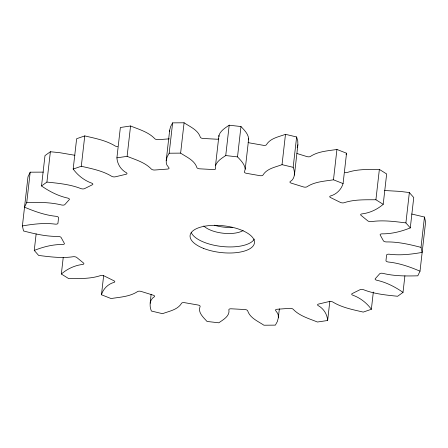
<?xml version="1.0" encoding="UTF-8"?>
<svg xmlns="http://www.w3.org/2000/svg" width="448" height="448" viewBox="0 0 448 448"><rect width="100%" height="100%" fill="white"/><g stroke="black" fill="none" stroke-linecap="round" stroke-linejoin="round"><path stroke-width="0.67" d="M279.35 308.84L278.326 317.806L277.379 321.474L275.369 325.13L263.922 325.22C258.037 321.261 249.934 318.063 247.638 310.716A2.638 1.092 6.5 0 0 244.653 309.518L231.392 308.801A2.638 1.092 6.5 0 0 228.872 309.708C230.177 316.053 223.11 319.738 218.803 322.795L207.032 321.457C203.515 317.509 197.445 312.34 200.127 306.438A2.638 1.092 6.5 0 0 197.876 304.993L184.794 302.708A2.638 1.092 6.5 0 0 181.614 303.206C177.744 309.854 169.131 311.147 162.518 313.684L151.374 311.024C149.386 306.242 149.29 299.578 154.409 296.71A2.638 1.092 6.5 0 0 153.082 295.137L141.238 291.463A2.638 1.092 6.5 0 0 137.648 291.519C129.853 296.71 120.047 297.102 111.07 298.542L101.466 294.773C103.225 288.753 108.136 283.965 114.19 282.324A2.638 1.092 6.5 0 0 113.893 280.745L104.244 275.985A2.638 1.092 6.5 0 0 100.537 275.587C90.294 279.02 79.285 278.522 68.634 278.589L61.342 274.019C67.346 268.828 74.816 265.345 82.729 264.438A2.638 1.092 6.5 0 0 83.479 262.987L76.81 257.527A2.638 1.092 6.5 0 0 73.287 256.71C61.774 258.44 50.103 256.861 38.646 255.438L34.255 250.443C43.249 246.842 52.825 244.378 62.569 244.507A2.638 1.092 6.5 0 0 64.316 243.298L61.163 237.58A2.638 1.092 6.5 0 0 58.111 236.41C46.362 236.6 34.832 233.884 23.531 230.972L22.4 225.949L27.978 176.826L30.195 172.183L43.366 172.127M22.4 225.949C33.247 224.028 44.358 222.74 55.35 224.146A2.638 1.092 6.5 0 0 57.943 223.278L58.565 217.762A2.638 1.092 6.5 0 0 56.23 216.334C45.198 215.23 34.658 211.478 24.517 207.172L26.74 202.53L30.195 172.183M26.74 202.53C38.405 202.233 50.249 202.177 61.65 204.999A2.638 1.092 6.5 0 0 64.887 204.546L69.233 199.674A2.638 1.092 6.5 0 0 67.805 198.106C58.274 196.039 49.487 191.492 41.524 185.965L44.985 155.618L50.372 151.732L59.763 152.695L74.928 155.288M34.255 250.443L36.142 233.89M41.524 185.965L46.917 182.078L50.372 151.732M46.917 182.078C58.402 183.266 70.129 184.352 80.965 188.619A2.638 1.092 6.5 0 0 84.582 188.614L92.299 184.789A2.638 1.092 6.5 0 0 91.89 183.21C84.375 180.55 77.874 175.47 73.175 169.064L76.636 138.718L84.762 135.906C95.133 138.359 105.969 140.347 115.186 145.992A2.638 1.092 6.5 0 0 117.673 146.574M61.342 274.019L63.23 257.466M73.175 169.064L81.301 166.253L84.762 135.906M81.301 166.253C91.672 168.706 102.514 170.694 111.731 176.338A2.638 1.092 6.5 0 0 115.427 176.781L125.894 174.311A2.638 1.092 6.5 0 0 126.538 172.844C120.999 169.882 117.286 164.114 116.906 157.847L120.366 127.501L130.564 125.989C138.998 129.41 148.467 131.992 154.907 138.802A2.638 1.092 6.5 0 0 158.39 139.658L169.378 138.846M101.466 294.773L103.667 275.464M116.906 157.847L127.109 156.335L130.564 125.989M127.109 156.335C135.537 159.751 145.006 162.338 151.446 169.148A2.638 1.092 6.5 0 0 154.935 170.005L167.294 169.092A2.638 1.092 6.5 0 0 168.941 167.854L166.835 164.898L166.314 163.246L166.214 160.541L169.674 130.194L170.621 126.526L172.631 122.87L184.078 122.78C189.963 126.739 198.066 129.937 200.362 137.284A2.638 1.092 6.5 0 0 203.347 138.482L216.608 139.199A2.638 1.092 6.5 0 0 218.826 138.818M150.125 303.223L151.144 294.258M166.214 160.541L167.166 156.873L169.17 153.216L172.631 122.87M278.326 317.806L278.225 315.101L277.704 313.449L275.598 310.492A2.638 1.092 6.5 0 1 277.245 309.254L289.61 308.342A2.638 1.092 6.5 0 1 293.093 309.198C299.533 316.008 309.002 318.59 317.436 322.011L327.634 320.499C327.258 314.233 323.54 308.465 318.007 305.502A2.638 1.092 6.5 0 1 318.651 304.035L329.112 301.56A2.638 1.092 6.5 0 1 332.814 302.008C342.031 307.653 352.867 309.641 363.238 312.094L371.364 309.282C366.666 302.876 360.17 297.797 352.654 295.137A2.638 1.092 6.5 0 1 352.246 293.558L359.962 289.733A2.638 1.092 6.5 0 1 363.574 289.727C374.41 293.994 386.142 295.081 397.628 296.268L403.015 292.382C395.052 286.854 386.271 282.307 376.74 280.241A2.638 1.092 6.5 0 1 375.306 278.673L379.658 273.801A2.638 1.092 6.5 0 1 382.889 273.347C394.29 276.17 406.14 276.114 417.805 275.817L420.022 271.174C409.886 266.868 399.342 263.116 388.315 262.013A2.638 1.092 6.5 0 1 385.974 260.585L386.596 255.069A2.638 1.092 6.5 0 1 389.194 254.201C400.187 255.606 411.298 254.318 422.145 252.398L421.014 247.374C409.713 244.462 398.177 241.746 386.434 241.937A2.638 1.092 6.5 0 1 383.382 240.766L380.229 235.049A2.638 1.092 6.5 0 1 381.97 233.839C391.72 233.968 401.296 231.504 410.29 227.903L405.899 222.908C394.442 221.486 382.771 219.906 371.252 221.637A2.638 1.092 6.5 0 1 367.735 220.819L361.06 215.359A2.638 1.092 6.5 0 1 361.816 213.909C369.729 213.002 377.194 209.518 383.202 204.327L375.911 199.758C365.254 199.825 354.25 199.326 344.008 202.759A2.638 1.092 6.5 0 1 340.301 202.362L330.652 197.602A2.638 1.092 6.5 0 1 330.35 196.022C336.409 194.382 341.314 189.594 343.078 183.574L333.474 179.805C324.492 181.244 314.692 181.636 306.897 186.827A2.638 1.092 6.5 0 1 303.307 186.883L291.463 183.21A2.638 1.092 6.5 0 1 290.13 181.636C295.254 178.769 295.159 172.105 293.166 167.322L282.027 164.662C275.408 167.199 266.801 168.493 262.926 175.14A2.638 1.092 6.5 0 1 259.75 175.638L246.663 173.354A2.638 1.092 6.5 0 1 244.412 171.909L245.224 169.114L248.685 138.768C248.17 133.767 244.233 130.015 240.968 126.543L229.197 125.205C225.243 127.854 220.573 130.631 218.954 135.386L215.499 165.732L215.667 168.638A2.638 1.092 6.5 0 1 213.153 169.546L199.892 168.829A2.638 1.092 6.5 0 1 196.902 167.63C194.611 160.283 186.508 157.086 180.622 153.126L184.078 122.78M215.499 165.732C217.112 160.978 221.788 158.2 225.742 155.551L229.197 125.205M245.224 169.114C244.714 164.114 240.778 160.362 237.513 156.89L240.968 126.543M282.027 164.662L285.482 134.316L296.626 136.976L297.769 140.991L297.875 144.777L294.42 175.123M293.166 167.322L296.626 136.976M333.474 179.805L336.93 149.458C327.953 150.898 318.147 151.29 310.352 156.481A2.638 1.092 6.5 0 1 306.762 156.537L296.895 153.479M343.078 183.574L346.534 153.227L336.93 149.458M327.634 320.499L329.834 301.19M375.911 199.758L379.366 169.411C368.715 169.478 357.706 168.98 347.463 172.413A2.638 1.092 6.5 0 1 344.91 172.424M383.202 204.327L386.658 173.981L379.366 169.411M371.364 309.282L373.33 292.04M405.899 222.908L409.354 192.562L399.986 191.391L384.63 190.518M410.29 227.903L413.745 197.557L409.354 192.562M403.015 292.382L404.902 275.828M421.014 247.374L424.469 217.028L411.645 214.01M420.022 271.174L425.6 222.051L424.469 217.028M297.175 147.392L297.875 144.777M248.36 139.882L248.685 138.768M346.024 154.47L346.534 153.227M285.482 134.316C278.869 136.853 270.256 138.146 266.386 144.794A2.638 1.092 6.5 0 1 263.206 145.292L250.124 143.007A2.638 1.092 6.5 0 1 248.046 142.145M169.17 153.216L180.622 153.126M225.742 155.551L237.513 156.89M218.954 135.386L219.027 136.55M169.674 130.194L169.725 131.55M232.59 227.371A22.322 9.257 6.5 0 1 214.301 225.176M254.369 239.075A32.39 13.434 6.5 0 1 222.034 246.512A32.39 13.434 6.5 0 1 191.195 232.366M243.146 230.513A22.322 9.257 6.5 0 1 222.874 233.19A22.322 9.257 6.5 0 1 203.812 225.971M203.605 248.422A32.39 13.434 6.5 0 0 254.346 243.466A32.39 13.434 6.5 0 0 208.863 225.63A32.39 13.434 6.5 0 0 203.605 248.422"/></g></svg>
